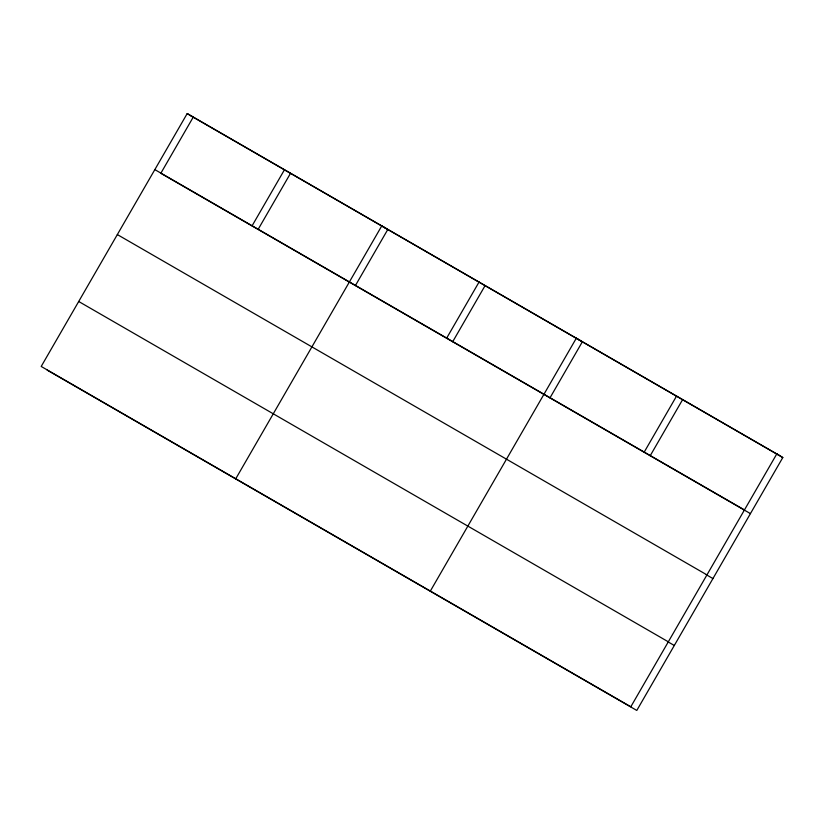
<?xml version="1.0" encoding="UTF-8"?>
<svg xmlns="http://www.w3.org/2000/svg" width="824" height="824" viewBox="0 0 824 824"><rect width="100%" height="100%" fill="white"/><g stroke="black" fill="none" stroke-linecap="round" stroke-linejoin="round"><path stroke-width="1.24" d="M778.793 455.095L187.203 113.558L41.2 366.453L630.813 706.776L776.816 453.88L782.8 457.547L636.798 710.442L47.184 370.12M252.123 225.766L284.496 169.713M258.108 229.433L290.47 173.38M235.767 478.754L381.78 225.869L387.764 229.536L355.391 285.588M446.701 338.077L479.063 282.024M452.685 341.744L485.048 285.691M430.344 591.066L576.347 338.17L582.331 341.836L549.969 397.899M644.224 452.088L676.586 396.025M650.198 455.754L682.571 399.692M191.209 116.019L782.8 457.547M154.84 169.62L744.453 509.943M750.437 513.61L160.824 173.287L193.187 117.224L187.203 113.558M117.338 234.572L706.951 574.894M706.25 574.699L712.935 578.561M78.702 301.491L668.316 641.814M667.615 641.628L674.3 645.48"/></g></svg>
